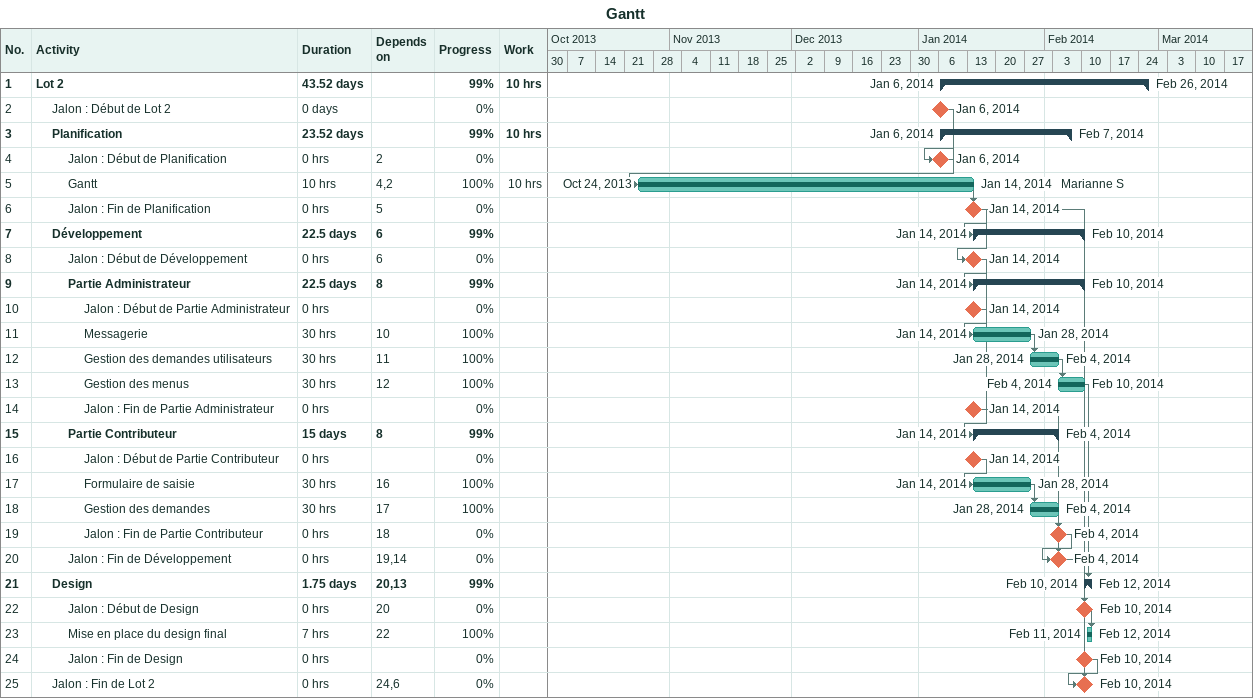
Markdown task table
Gantt

| ID | Level | Task | Duration | Start | Finish | Predecessors | Resources | % complete | Work (h) |
|---|---|---|---|---|---|---|---|---|---|
| 1 | 1 | **Lot 2** | 43.52d | 2014-01-06 | 2014-02-26 |  |  | 99 | 10 |
| 2 | 2 | Jalon : Début de Lot 2 | 0d | 2014-01-06 | 2014-01-06 |  |  | 0 |  |
| 3 | 2 | **Planification** | 23.52d | 2014-01-06 | 2014-02-07 |  |  | 99 | 10 |
| 4 | 3 | Jalon : Début de Planification | 0h | 2014-01-06 | 2014-01-06 | 2 |  | 0 |  |
| 5 | 3 | Gantt | 10h | 2013-10-24 | 2014-01-14 | 4, 2 | Marianne S | 100 | 10 |
| 6 | 3 | Jalon : Fin de Planification | 0h | 2014-01-14 | 2014-01-14 | 5 |  | 0 |  |
| 7 | 2 | **Développement** | 22.5d | 2014-01-14 | 2014-02-10 | 6 |  | 99 |  |
| 8 | 3 | Jalon : Début de Développement | 0h | 2014-01-14 | 2014-01-14 | 6 |  | 0 |  |
| 9 | 3 | **Partie Administrateur** | 22.5d | 2014-01-14 | 2014-02-10 | 8 |  | 99 |  |
| 10 | 4 | Jalon : Début de Partie Administrateur | 0h | 2014-01-14 | 2014-01-14 |  |  | 0 |  |
| 11 | 4 | Messagerie | 30h | 2014-01-14 | 2014-01-28 | 10 |  | 100 |  |
| 12 | 4 | Gestion des demandes utilisateurs | 30h | 2014-01-28 | 2014-02-04 | 11 |  | 100 |  |
| 13 | 4 | Gestion des menus | 30h | 2014-02-04 | 2014-02-10 | 12 |  | 100 |  |
| 14 | 4 | Jalon : Fin de Partie Administrateur | 0h | 2014-01-14 | 2014-01-14 |  |  | 0 |  |
| 15 | 3 | **Partie Contributeur** | 15d | 2014-01-14 | 2014-02-04 | 8 |  | 99 |  |
| 16 | 4 | Jalon : Début de Partie Contributeur | 0h | 2014-01-14 | 2014-01-14 |  |  | 0 |  |
| 17 | 4 | Formulaire de saisie | 30h | 2014-01-14 | 2014-01-28 | 16 |  | 100 |  |
| 18 | 4 | Gestion des demandes | 30h | 2014-01-28 | 2014-02-04 | 17 |  | 100 |  |
| 19 | 4 | Jalon : Fin de Partie Contributeur | 0h | 2014-02-04 | 2014-02-04 | 18 |  | 0 |  |
| 20 | 3 | Jalon : Fin de Développement | 0h | 2014-02-04 | 2014-02-04 | 19, 14 |  | 0 |  |
| 21 | 2 | **Design** | 1.75d | 2014-02-10 | 2014-02-12 | 20, 13 |  | 99 |  |
| 22 | 3 | Jalon : Début de Design | 0h | 2014-02-10 | 2014-02-10 | 20 |  | 0 |  |
| 23 | 3 | Mise en place du design final | 7h | 2014-02-11 | 2014-02-12 | 22 |  | 100 |  |
| 24 | 3 | Jalon : Fin de Design | 0h | 2014-02-10 | 2014-02-10 |  |  | 0 |  |
| 25 | 2 | Jalon : Fin de Lot 2 | 0h | 2014-02-10 | 2014-02-10 | 24, 6 |  | 0 |  |
